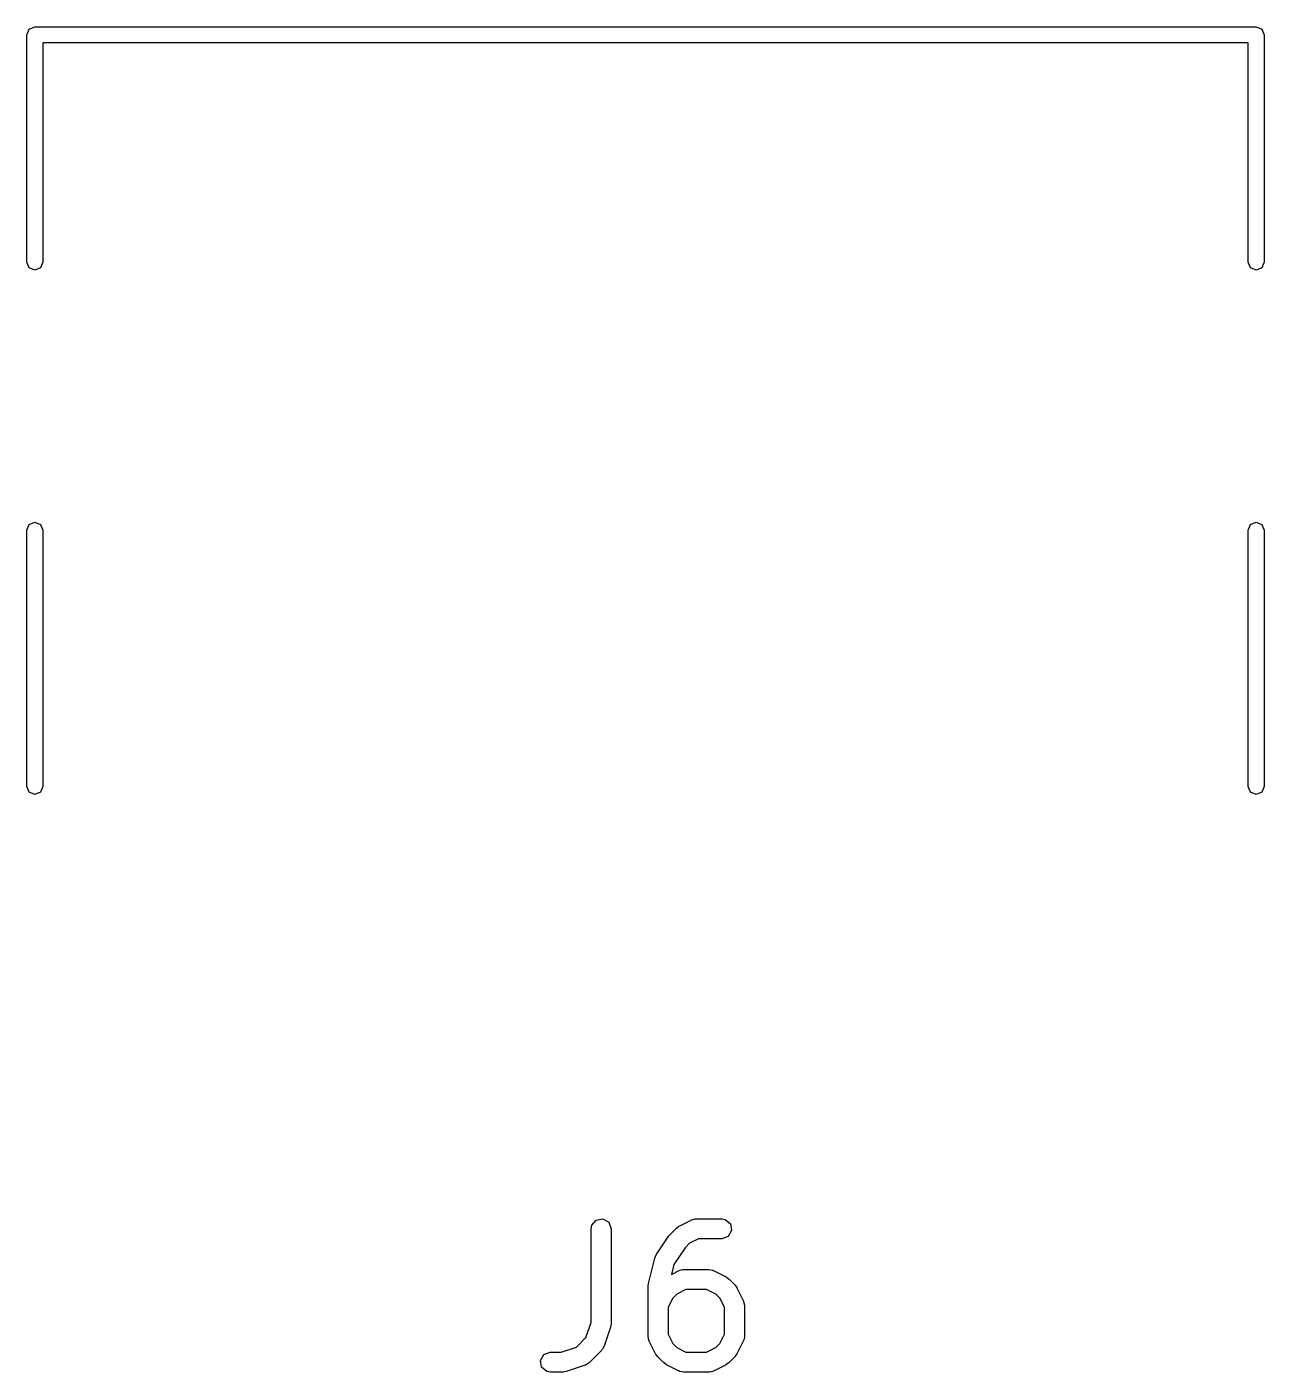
# Model space of a CAD drawing. Extents: x 0.8 to 14.9, y -4.7 to -0.5.
# Drawn here: x 1.9701 to 2.3354, y -0.9448 to -0.5476 of the extents above; entities that cross this region are included whole.
import ezdxf

# ---------------------------------------------------------------- set-up
doc = ezdxf.new("R2010")
doc.units = 0
doc.header["$MEASUREMENT"] = 0
doc.layers.add('BLACK', color=7, linetype='CONTINUOUS')

msp = doc.modelspace()

# ---------------------------------------------------------------- linework, layer by layer
at = {"layer": 'BLACK', "linetype": 'CONTINUOUS'}
for p, q in [((1.97076, -0.548331), (1.97243, -0.547639)), ((1.97243, -0.547639), (2.33306, -0.547639)), ((2.33306, -0.547639), (2.33473, -0.548331)), ((1.97007, -0.550001), (1.97076, -0.548331)), ((1.97007, -0.617127), (1.97007, -0.550001)), ((2.33473, -0.548331), (2.33542, -0.550001)), ((2.33542, -0.550001), (2.33542, -0.617127)), ((2.3307, -0.552363), (1.97479, -0.552363)), ((1.97479, -0.552363), (1.97479, -0.617127)), ((2.3307, -0.617127), (2.3307, -0.552363)), ((1.97076, -0.618797), (1.97007, -0.617127)), ((1.97243, -0.619489), (1.97076, -0.618797)), ((1.9741, -0.618797), (1.97243, -0.619489)), ((1.97479, -0.617127), (1.9741, -0.618797)), ((2.33139, -0.618797), (2.3307, -0.617127)), ((2.33306, -0.619489), (2.33139, -0.618797)), ((2.33473, -0.618797), (2.33306, -0.619489)), ((2.33542, -0.617127), (2.33473, -0.618797)), ((1.97007, -0.696261), (1.97076, -0.69459)), ((1.97076, -0.69459), (1.97243, -0.693898)), ((1.97243, -0.693898), (1.9741, -0.69459)), ((1.9741, -0.69459), (1.97479, -0.696261)), ((2.3307, -0.696261), (2.33139, -0.69459)), ((2.33139, -0.69459), (2.33306, -0.693898)), ((2.33306, -0.693898), (2.33473, -0.69459)), ((2.33473, -0.69459), (2.33542, -0.696261)), ((1.97007, -0.771851), (1.97007, -0.696261)), ((1.97479, -0.696261), (1.97479, -0.771851)), ((2.3307, -0.771851), (2.3307, -0.696261)), ((2.33542, -0.696261), (2.33542, -0.771851)), ((1.97076, -0.773522), (1.97007, -0.771851)), ((1.97243, -0.774213), (1.97076, -0.773522)), ((1.9741, -0.773522), (1.97243, -0.774213)), ((1.97479, -0.771851), (1.9741, -0.773522)), ((2.33139, -0.773522), (2.3307, -0.771851)), ((2.33306, -0.774213), (2.33139, -0.773522)), ((2.33473, -0.773522), (2.33306, -0.774213)), ((2.33542, -0.771851), (2.33473, -0.773522)), ((2.13667, -0.902457), (2.13685, -0.901447)), ((2.13685, -0.901447), (2.13815, -0.8999)), ((2.13815, -0.8999), (2.14013, -0.899549)), ((2.14013, -0.899549), (2.14188, -0.900559)), ((2.14188, -0.900559), (2.14257, -0.902457)), ((2.16267, -0.901691), (2.16642, -0.899816)), ((2.16642, -0.899816), (2.16741, -0.899523)), ((2.16741, -0.899523), (2.16758, -0.899564)), ((2.16758, -0.899564), (2.16774, -0.899504)), ((2.16774, -0.899504), (2.17524, -0.899504)), ((2.17524, -0.899504), (2.17625, -0.899682)), ((2.17625, -0.899682), (2.1778, -0.90098)), ((2.1778, -0.90098), (2.17815, -0.902969)), ((2.13667, -0.930099), (2.13667, -0.902457)), ((2.14257, -0.902457), (2.14257, -0.930578)), ((2.15591, -0.910193), (2.15966, -0.904568)), ((2.15966, -0.904568), (2.15997, -0.904243)), ((2.15997, -0.904243), (2.16003, -0.904118)), ((2.16003, -0.904118), (2.16191, -0.902244)), ((2.16191, -0.902244), (2.16263, -0.901737)), ((2.16263, -0.901737), (2.16267, -0.901691)), ((2.16844, -0.905409), (2.16574, -0.906758)), ((2.17524, -0.905409), (2.16844, -0.905409)), ((2.17714, -0.904719), (2.17524, -0.905409)), ((2.17815, -0.902969), (2.17714, -0.904719)), ((2.16441, -0.908087), (2.16111, -0.913043)), ((2.16574, -0.906758), (2.16441, -0.908087)), ((2.15363, -0.918614), (2.1555, -0.911114)), ((2.1555, -0.911114), (2.15591, -0.910209)), ((2.15591, -0.910209), (2.15591, -0.910193)), ((2.16111, -0.913043), (2.16038, -0.91596)), ((2.16038, -0.91596), (2.16267, -0.914814)), ((2.16267, -0.914814), (2.16366, -0.914521)), ((2.16366, -0.914521), (2.16383, -0.914563)), ((2.16383, -0.914563), (2.16399, -0.914502)), ((2.16399, -0.914502), (2.17149, -0.914502)), ((2.17149, -0.914502), (2.1725, -0.91468)), ((2.1725, -0.91468), (2.17264, -0.914794)), ((2.17264, -0.914794), (2.17281, -0.914814)), ((2.17281, -0.914814), (2.17656, -0.916689)), ((2.17656, -0.916689), (2.17727, -0.917215)), ((2.17727, -0.917215), (2.17733, -0.917242)), ((2.17733, -0.917242), (2.1792, -0.919116)), ((2.15354, -0.91933), (2.15364, -0.918749)), ((2.15354, -0.934328), (2.15354, -0.91933)), ((2.15364, -0.918749), (2.15363, -0.918614)), ((2.16469, -0.920408), (2.16199, -0.921756)), ((2.1708, -0.920408), (2.16469, -0.920408)), ((2.17349, -0.921756), (2.1708, -0.920408)), ((2.1792, -0.919116), (2.17971, -0.91984)), ((2.17971, -0.91984), (2.17976, -0.919884)), ((2.17976, -0.919884), (2.18163, -0.923633)), ((2.1608, -0.922954), (2.15945, -0.925651)), ((2.16199, -0.921756), (2.1608, -0.922954)), ((2.17469, -0.922954), (2.17349, -0.921756)), ((2.17604, -0.925651), (2.17469, -0.922954)), ((2.18163, -0.923633), (2.18192, -0.924616)), ((2.18192, -0.924616), (2.18188, -0.924788)), ((2.18188, -0.924788), (2.18194, -0.924954)), ((2.18194, -0.924954), (2.18194, -0.934328)), ((2.15945, -0.925651), (2.15945, -0.933631)), ((2.17604, -0.933631), (2.17604, -0.925651)), ((2.13517, -0.934607), (2.13667, -0.930099)), ((2.14242, -0.931512), (2.14055, -0.937136)), ((2.14257, -0.930578), (2.14242, -0.931448)), ((2.14242, -0.931448), (2.14242, -0.931512)), ((2.1324, -0.937371), (2.13517, -0.934607)), ((2.14055, -0.937136), (2.14006, -0.938038)), ((2.1536, -0.934494), (2.15354, -0.934328)), ((2.15356, -0.934665), (2.1536, -0.934494)), ((2.15385, -0.935648), (2.15356, -0.934665)), ((2.15573, -0.939398), (2.15385, -0.935648)), ((2.15945, -0.933631), (2.1608, -0.936328)), ((2.1608, -0.936328), (2.16199, -0.937525)), ((2.17349, -0.937525), (2.17469, -0.936328)), ((2.17469, -0.936328), (2.17604, -0.933631)), ((2.18163, -0.935648), (2.17976, -0.939398)), ((2.18165, -0.935473), (2.18163, -0.935648)), ((2.18177, -0.935338), (2.18165, -0.935473)), ((2.18194, -0.934328), (2.18177, -0.935338)), ((2.12172, -0.941314), (2.12273, -0.939565)), ((2.12273, -0.939565), (2.12462, -0.938874)), ((2.12462, -0.938874), (2.12789, -0.938874)), ((2.12789, -0.938874), (2.1324, -0.937371)), ((2.13983, -0.93829), (2.13609, -0.94204)), ((2.13991, -0.93813), (2.13983, -0.93829)), ((2.14006, -0.938038), (2.13991, -0.93813)), ((2.15577, -0.939442), (2.15573, -0.939398)), ((2.15628, -0.940165), (2.15577, -0.939442)), ((2.15816, -0.94204), (2.15628, -0.940165)), ((2.16199, -0.937525), (2.16469, -0.938874)), ((2.16469, -0.938874), (2.1708, -0.938874)), ((2.1708, -0.938874), (2.17349, -0.937525)), ((2.1792, -0.940165), (2.17733, -0.94204)), ((2.17923, -0.940107), (2.1792, -0.940165)), ((2.17976, -0.939398), (2.17923, -0.940107)), ((2.12207, -0.943303), (2.12172, -0.941314)), ((2.12361, -0.944601), (2.12207, -0.943303)), ((2.12462, -0.94478), (2.12361, -0.944601)), ((2.12837, -0.94478), (2.12462, -0.94478)), ((2.12843, -0.944758), (2.12837, -0.94478)), ((2.12931, -0.944628), (2.12843, -0.944758)), ((2.13493, -0.942753), (2.12931, -0.944628)), ((2.13507, -0.942644), (2.13493, -0.942753)), ((2.13525, -0.942628), (2.13507, -0.942644)), ((2.13609, -0.94204), (2.13525, -0.942628)), ((2.15821, -0.942067), (2.15816, -0.94204)), ((2.15892, -0.942593), (2.15821, -0.942067)), ((2.16267, -0.944468), (2.15892, -0.942593)), ((2.16285, -0.944488), (2.16267, -0.944468)), ((2.16298, -0.944601), (2.16285, -0.944488)), ((2.16399, -0.94478), (2.16298, -0.944601)), ((2.17149, -0.94478), (2.16399, -0.94478)), ((2.17166, -0.944719), (2.17149, -0.94478)), ((2.17183, -0.94476), (2.17166, -0.944719)), ((2.17281, -0.944468), (2.17183, -0.94476)), ((2.17656, -0.942593), (2.17281, -0.944468)), ((2.17661, -0.942546), (2.17656, -0.942593)), ((2.17733, -0.94204), (2.17661, -0.942546))]:
    msp.add_line(p, q, dxfattribs=at)

doc.saveas('drawing.dxf')
